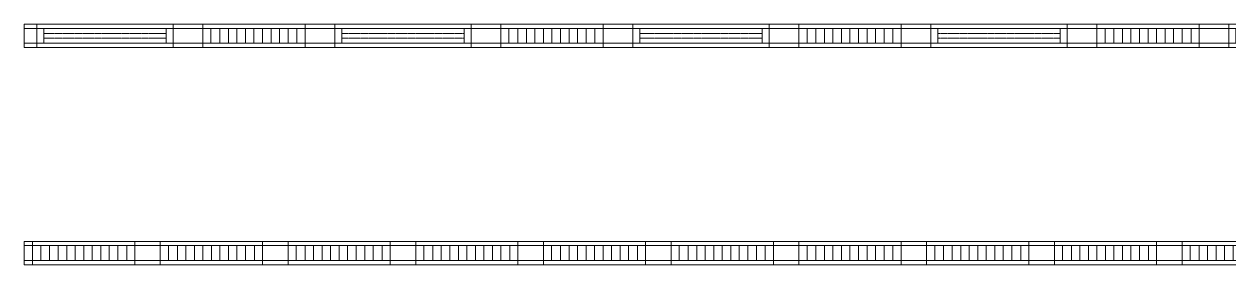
# Model space of a CAD drawing. Header units: millimetres. Extents: x -962357 to -591296, y -195428 to 59420.
# Drawn here: x -852030 to -837880, y -195428 to -192602 of the extents above; entities that cross this region are included whole.
import ezdxf

# ---------------------------------------------------------------- set-up
doc = ezdxf.new("R2010")
doc.units = ezdxf.units.MM
doc.linetypes.add('DPA_Hidden 50', pattern=[3, 2, -1])
doc.layers.add('A-GLAZ-CURT', color=2, linetype='Continuous', lineweight=9)

# ---------------------------------------------------------------- blocks, each defined once
blk = doc.blocks.new('DPA_CP_Metal Ceiling Panel1 - Horizontal with Gap-13299430-4180-01 LOWER PLATFORM LEVEL - REFLECTED CEILING PLAN')
at = {"layer": 'A-GLAZ-CURT'}
for p, q in [((-852032, 152), (-852032, 427)), ((-852032, 152), (-852032, 427)), ((-852032, 427), (-851932, 427)), ((-852032, 427), (-851932, 427)), ((-852032, 152), (-852032, 427)), ((-851932, 152), (-851932, 427)), ((-851932, 427), (-851932, 152)), ((-851932, 427), (-851932, 152)), ((-852032, 377), (-851932, 377)), ((-852032, 202), (-851932, 202)), ((-852032, 152), (-851932, 152)), ((-851932, 152), (-852032, 152)), ((-851932, 152), (-852032, 152))]:
    blk.add_line(p, q, dxfattribs=at)
blk = doc.blocks.new('DPA_CP_Metal Ceiling Luminaire2 - Linear Luminaire-12404975-4180-01 LOWER PLATFORM LEVEL - REFLECTED CEILING PLAN')
at = {"layer": 'A-GLAZ-CURT'}
for p, q in [((-786932, 2702), (-786932, 2977)), ((-786932, 2977), (-785732, 2977)), ((-786932, 2977), (-786932, 2702)), ((-785732, 2977), (-786932, 2977)), ((-786932, 2977), (-785732, 2977)), ((-785732, 2977), (-785732, 2702)), ((-785732, 2702), (-785732, 2977)), ((-786932, 2939), (-786932, 2702)), ((-786932, 2927), (-785732, 2927)), ((-785732, 2939), (-785732, 2702)), ((-786932, 2752), (-785732, 2752)), ((-785732, 2702), (-786932, 2702)), ((-785732, 2702), (-786932, 2702)), ((-786932, 2702), (-785732, 2702))]:
    blk.add_line(p, q, dxfattribs=at)
at = {"layer": 'A-GLAZ-CURT', "linetype": 'DPA_Hidden 50'}
for p, q in [((-786837, 2927), (-786837, 2752)), ((-786732, 2927), (-786732, 2752)), ((-786632, 2927), (-786632, 2752)), ((-786532, 2927), (-786532, 2752)), ((-786432, 2927), (-786432, 2752)), ((-786332, 2927), (-786332, 2752)), ((-786232, 2927), (-786232, 2752)), ((-786132, 2927), (-786132, 2752)), ((-786032, 2927), (-786032, 2752)), ((-785932, 2927), (-785932, 2752)), ((-785827, 2927), (-785827, 2752))]:
    blk.add_line(p, q, dxfattribs=at)
blk = doc.blocks.new('DPA_CP_Metal Ceiling Panel1 - Horizontal with Gap-13297912-4180-01 LOWER PLATFORM LEVEL - REFLECTED CEILING PLAN')
at = {"layer": 'A-GLAZ-CURT'}
for p, q in [((-786232, 152), (-786232, 427)), ((-786232, 152), (-786232, 427)), ((-786232, 427), (-785932, 427)), ((-786232, 427), (-785932, 427)), ((-786232, 152), (-786232, 427)), ((-785932, 152), (-785932, 427)), ((-785932, 427), (-785932, 152)), ((-785932, 427), (-785932, 152)), ((-786232, 377), (-785932, 377)), ((-786232, 202), (-785932, 202)), ((-786232, 152), (-785932, 152)), ((-785932, 152), (-786232, 152)), ((-785932, 152), (-786232, 152))]:
    blk.add_line(p, q, dxfattribs=at)
blk = doc.blocks.new('DPA_CP_Metal Ceiling Air Supply1 - Linear Diffuser Air Supply-12404980-4180-01 LOWER PLATFORM LEVEL - REFLECTED CEILING PLAN')
at = {"layer": 'A-GLAZ-CURT'}
for p, q in [((-788882, 2702), (-788882, 2977)), ((-788882, 2977), (-787282, 2977)), ((-788882, 2702), (-788882, 2977)), ((-788882, 2977), (-787282, 2977)), ((-788882, 2977), (-787282, 2977)), ((-788882, 2702), (-788882, 2977)), ((-787282, 2702), (-787282, 2977)), ((-787282, 2977), (-787282, 2702)), ((-787282, 2977), (-787282, 2702)), ((-787282, 2927), (-788882, 2927)), ((-788802, 2927), (-788802, 2752)), ((-787362, 2927), (-787362, 2752)), ((-787282, 2752), (-788882, 2752)), ((-788882, 2702), (-787282, 2702)), ((-787282, 2702), (-788882, 2702)), ((-787282, 2702), (-788882, 2702))]:
    blk.add_line(p, q, dxfattribs=at)
at = {"layer": 'A-GLAZ-CURT', "linetype": 'DPA_Hidden 50'}
for p, q in [((-787362, 2868), (-788802, 2868)), ((-787362, 2810), (-788802, 2810))]:
    blk.add_line(p, q, dxfattribs=at)
blk = doc.blocks.new('DPA_CP_Metal Ceiling Panel1 - Horizontal with Gap-16028279-4180-01 LOWER PLATFORM LEVEL - REFLECTED CEILING PLAN')
at = {"layer": 'A-GLAZ-CURT'}
for p, q in [((-787282, 2702), (-787282, 2977)), ((-787282, 2702), (-787282, 2977)), ((-787282, 2977), (-786932, 2977)), ((-787282, 2977), (-786932, 2977)), ((-787282, 2702), (-787282, 2977)), ((-786932, 2702), (-786932, 2977)), ((-786932, 2977), (-786932, 2702)), ((-786932, 2977), (-786932, 2702)), ((-787282, 2927), (-786932, 2927)), ((-787282, 2752), (-786932, 2752)), ((-787282, 2702), (-786932, 2702)), ((-786932, 2702), (-787282, 2702)), ((-786932, 2702), (-787282, 2702))]:
    blk.add_line(p, q, dxfattribs=at)
blk = doc.blocks.new('DPA_CP_Metal Ceiling Panel1 - Horizontal with Gap-16033666-4180-01 LOWER PLATFORM LEVEL - REFLECTED CEILING PLAN')
at = {"layer": 'A-GLAZ-CURT'}
for p, q in [((-852032, 2702), (-852032, 2977)), ((-852032, 2702), (-852032, 2977)), ((-852032, 2977), (-851882, 2977)), ((-852032, 2977), (-851882, 2977)), ((-852032, 2702), (-852032, 2977)), ((-851882, 2702), (-851882, 2977)), ((-851882, 2977), (-851882, 2702)), ((-851882, 2977), (-851882, 2702)), ((-852032, 2927), (-851882, 2927)), ((-852032, 2752), (-851882, 2752)), ((-852032, 2702), (-851882, 2702)), ((-851882, 2702), (-852032, 2702)), ((-851882, 2702), (-852032, 2702))]:
    blk.add_line(p, q, dxfattribs=at)
blk = doc.blocks.new('C-1-PP19-AR-4180-01-B_20250908-040939_EXDOWNLIGHT')
at = {"layer": 'A-GLAZ-CURT'}
for name, p in [('DPA_CP_Metal Ceiling Panel1 - Horizontal with Gap-16033666-4180-01 LOWER PLATFORM LEVEL - REFLECTED CEILING PLAN', (744682, -199159)), ('DPA_CP_Metal Ceiling Panel1 - Horizontal with Gap-16033666-4180-01 LOWER PLATFORM LEVEL - REFLECTED CEILING PLAN', (744682, -199159)), ('DPA_CP_Metal Ceiling Panel1 - Horizontal with Gap-16033666-4180-01 LOWER PLATFORM LEVEL - REFLECTED CEILING PLAN', (744682, -199159)), ('DPA_CP_Metal Ceiling Air Supply1 - Linear Diffuser Air Supply-12404980-4180-01 LOWER PLATFORM LEVEL - REFLECTED CEILING PLAN', (681682, -199159)), ('DPA_CP_Metal Ceiling Air Supply1 - Linear Diffuser Air Supply-12404980-4180-01 LOWER PLATFORM LEVEL - REFLECTED CEILING PLAN', (681682, -199159)), ('DPA_CP_Metal Ceiling Air Supply1 - Linear Diffuser Air Supply-12404980-4180-01 LOWER PLATFORM LEVEL - REFLECTED CEILING PLAN', (681682, -199159)), ('DPA_CP_Metal Ceiling Panel1 - Horizontal with Gap-16028279-4180-01 LOWER PLATFORM LEVEL - REFLECTED CEILING PLAN', (681682, -199159)), ('DPA_CP_Metal Ceiling Panel1 - Horizontal with Gap-16028279-4180-01 LOWER PLATFORM LEVEL - REFLECTED CEILING PLAN', (681682, -199159)), ('DPA_CP_Metal Ceiling Panel1 - Horizontal with Gap-16028279-4180-01 LOWER PLATFORM LEVEL - REFLECTED CEILING PLAN', (681682, -199159)), ('DPA_CP_Metal Ceiling Luminaire2 - Linear Luminaire-12404975-4180-01 LOWER PLATFORM LEVEL - REFLECTED CEILING PLAN', (681682, -199159)), ('DPA_CP_Metal Ceiling Luminaire2 - Linear Luminaire-12404975-4180-01 LOWER PLATFORM LEVEL - REFLECTED CEILING PLAN', (681682, -199159)), ('DPA_CP_Metal Ceiling Luminaire2 - Linear Luminaire-12404975-4180-01 LOWER PLATFORM LEVEL - REFLECTED CEILING PLAN', (681682, -199159)), ('DPA_CP_Metal Ceiling Panel1 - Horizontal with Gap-16028279-4180-01 LOWER PLATFORM LEVEL - REFLECTED CEILING PLAN', (683232, -199159)), ('DPA_CP_Metal Ceiling Panel1 - Horizontal with Gap-16028279-4180-01 LOWER PLATFORM LEVEL - REFLECTED CEILING PLAN', (683232, -199159)), ('DPA_CP_Metal Ceiling Panel1 - Horizontal with Gap-16028279-4180-01 LOWER PLATFORM LEVEL - REFLECTED CEILING PLAN', (683232, -199159)), ('DPA_CP_Metal Ceiling Air Supply1 - Linear Diffuser Air Supply-12404980-4180-01 LOWER PLATFORM LEVEL - REFLECTED CEILING PLAN', (685182, -199159)), ('DPA_CP_Metal Ceiling Air Supply1 - Linear Diffuser Air Supply-12404980-4180-01 LOWER PLATFORM LEVEL - REFLECTED CEILING PLAN', (685182, -199159)), ('DPA_CP_Metal Ceiling Air Supply1 - Linear Diffuser Air Supply-12404980-4180-01 LOWER PLATFORM LEVEL - REFLECTED CEILING PLAN', (685182, -199159)), ('DPA_CP_Metal Ceiling Panel1 - Horizontal with Gap-16028279-4180-01 LOWER PLATFORM LEVEL - REFLECTED CEILING PLAN', (685182, -199159)), ('DPA_CP_Metal Ceiling Panel1 - Horizontal with Gap-16028279-4180-01 LOWER PLATFORM LEVEL - REFLECTED CEILING PLAN', (685182, -199159)), ('DPA_CP_Metal Ceiling Panel1 - Horizontal with Gap-16028279-4180-01 LOWER PLATFORM LEVEL - REFLECTED CEILING PLAN', (685182, -199159)), ('DPA_CP_Metal Ceiling Luminaire2 - Linear Luminaire-12404975-4180-01 LOWER PLATFORM LEVEL - REFLECTED CEILING PLAN', (685182, -199159)), ('DPA_CP_Metal Ceiling Luminaire2 - Linear Luminaire-12404975-4180-01 LOWER PLATFORM LEVEL - REFLECTED CEILING PLAN', (685182, -199159)), ('DPA_CP_Metal Ceiling Luminaire2 - Linear Luminaire-12404975-4180-01 LOWER PLATFORM LEVEL - REFLECTED CEILING PLAN', (685182, -199159)), ('DPA_CP_Metal Ceiling Panel1 - Horizontal with Gap-16028279-4180-01 LOWER PLATFORM LEVEL - REFLECTED CEILING PLAN', (686732, -199159)), ('DPA_CP_Metal Ceiling Panel1 - Horizontal with Gap-16028279-4180-01 LOWER PLATFORM LEVEL - REFLECTED CEILING PLAN', (686732, -199159)), ('DPA_CP_Metal Ceiling Panel1 - Horizontal with Gap-16028279-4180-01 LOWER PLATFORM LEVEL - REFLECTED CEILING PLAN', (686732, -199159)), ('DPA_CP_Metal Ceiling Air Supply1 - Linear Diffuser Air Supply-12404980-4180-01 LOWER PLATFORM LEVEL - REFLECTED CEILING PLAN', (688682, -199159)), ('DPA_CP_Metal Ceiling Air Supply1 - Linear Diffuser Air Supply-12404980-4180-01 LOWER PLATFORM LEVEL - REFLECTED CEILING PLAN', (688682, -199159)), ('DPA_CP_Metal Ceiling Air Supply1 - Linear Diffuser Air Supply-12404980-4180-01 LOWER PLATFORM LEVEL - REFLECTED CEILING PLAN', (688682, -199159)), ('DPA_CP_Metal Ceiling Panel1 - Horizontal with Gap-16028279-4180-01 LOWER PLATFORM LEVEL - REFLECTED CEILING PLAN', (688682, -199159)), ('DPA_CP_Metal Ceiling Panel1 - Horizontal with Gap-16028279-4180-01 LOWER PLATFORM LEVEL - REFLECTED CEILING PLAN', (688682, -199159)), ('DPA_CP_Metal Ceiling Panel1 - Horizontal with Gap-16028279-4180-01 LOWER PLATFORM LEVEL - REFLECTED CEILING PLAN', (688682, -199159)), ('DPA_CP_Metal Ceiling Luminaire2 - Linear Luminaire-12404975-4180-01 LOWER PLATFORM LEVEL - REFLECTED CEILING PLAN', (688682, -199159)), ('DPA_CP_Metal Ceiling Luminaire2 - Linear Luminaire-12404975-4180-01 LOWER PLATFORM LEVEL - REFLECTED CEILING PLAN', (688682, -199159)), ('DPA_CP_Metal Ceiling Luminaire2 - Linear Luminaire-12404975-4180-01 LOWER PLATFORM LEVEL - REFLECTED CEILING PLAN', (688682, -199159)), ('DPA_CP_Metal Ceiling Panel1 - Horizontal with Gap-16028279-4180-01 LOWER PLATFORM LEVEL - REFLECTED CEILING PLAN', (690232, -199159)), ('DPA_CP_Metal Ceiling Panel1 - Horizontal with Gap-16028279-4180-01 LOWER PLATFORM LEVEL - REFLECTED CEILING PLAN', (690232, -199159)), ('DPA_CP_Metal Ceiling Panel1 - Horizontal with Gap-16028279-4180-01 LOWER PLATFORM LEVEL - REFLECTED CEILING PLAN', (690232, -199159)), ('DPA_CP_Metal Ceiling Air Supply1 - Linear Diffuser Air Supply-12404980-4180-01 LOWER PLATFORM LEVEL - REFLECTED CEILING PLAN', (692182, -199159)), ('DPA_CP_Metal Ceiling Air Supply1 - Linear Diffuser Air Supply-12404980-4180-01 LOWER PLATFORM LEVEL - REFLECTED CEILING PLAN', (692182, -199159)), ('DPA_CP_Metal Ceiling Air Supply1 - Linear Diffuser Air Supply-12404980-4180-01 LOWER PLATFORM LEVEL - REFLECTED CEILING PLAN', (692182, -199159)), ('DPA_CP_Metal Ceiling Panel1 - Horizontal with Gap-16028279-4180-01 LOWER PLATFORM LEVEL - REFLECTED CEILING PLAN', (692182, -199159)), ('DPA_CP_Metal Ceiling Panel1 - Horizontal with Gap-16028279-4180-01 LOWER PLATFORM LEVEL - REFLECTED CEILING PLAN', (692182, -199159)), ('DPA_CP_Metal Ceiling Panel1 - Horizontal with Gap-16028279-4180-01 LOWER PLATFORM LEVEL - REFLECTED CEILING PLAN', (692182, -199159)), ('DPA_CP_Metal Ceiling Luminaire2 - Linear Luminaire-12404975-4180-01 LOWER PLATFORM LEVEL - REFLECTED CEILING PLAN', (692182, -199159)), ('DPA_CP_Metal Ceiling Luminaire2 - Linear Luminaire-12404975-4180-01 LOWER PLATFORM LEVEL - REFLECTED CEILING PLAN', (692182, -199159)), ('DPA_CP_Metal Ceiling Luminaire2 - Linear Luminaire-12404975-4180-01 LOWER PLATFORM LEVEL - REFLECTED CEILING PLAN', (692182, -199159)), ('DPA_CP_Metal Ceiling Panel1 - Horizontal with Gap-16028279-4180-01 LOWER PLATFORM LEVEL - REFLECTED CEILING PLAN', (693732, -199159)), ('DPA_CP_Metal Ceiling Panel1 - Horizontal with Gap-16028279-4180-01 LOWER PLATFORM LEVEL - REFLECTED CEILING PLAN', (693732, -199159)), ('DPA_CP_Metal Ceiling Panel1 - Horizontal with Gap-16028279-4180-01 LOWER PLATFORM LEVEL - REFLECTED CEILING PLAN', (693732, -199159)), ('DPA_CP_Metal Ceiling Air Supply1 - Linear Diffuser Air Supply-12404980-4180-01 LOWER PLATFORM LEVEL - REFLECTED CEILING PLAN', (695682, -199159)), ('DPA_CP_Metal Ceiling Air Supply1 - Linear Diffuser Air Supply-12404980-4180-01 LOWER PLATFORM LEVEL - REFLECTED CEILING PLAN', (695682, -199159)), ('DPA_CP_Metal Ceiling Air Supply1 - Linear Diffuser Air Supply-12404980-4180-01 LOWER PLATFORM LEVEL - REFLECTED CEILING PLAN', (695682, -199159)), ('DPA_CP_Metal Ceiling Panel1 - Horizontal with Gap-13299430-4180-01 LOWER PLATFORM LEVEL - REFLECTED CEILING PLAN', (744682, -199159)), ('DPA_CP_Metal Ceiling Panel1 - Horizontal with Gap-13299430-4180-01 LOWER PLATFORM LEVEL - REFLECTED CEILING PLAN', (744682, -199159)), ('DPA_CP_Metal Ceiling Panel1 - Horizontal with Gap-13299430-4180-01 LOWER PLATFORM LEVEL - REFLECTED CEILING PLAN', (744682, -199159)), ('DPA_CP_Metal Ceiling Luminaire2 - Linear Luminaire-12404975-4180-01 LOWER PLATFORM LEVEL - REFLECTED CEILING PLAN', (679682, -201709)), ('DPA_CP_Metal Ceiling Luminaire2 - Linear Luminaire-12404975-4180-01 LOWER PLATFORM LEVEL - REFLECTED CEILING PLAN', (679682, -201709)), ('DPA_CP_Metal Ceiling Luminaire2 - Linear Luminaire-12404975-4180-01 LOWER PLATFORM LEVEL - REFLECTED CEILING PLAN', (679682, -201709)), ('DPA_CP_Metal Ceiling Panel1 - Horizontal with Gap-13297912-4180-01 LOWER PLATFORM LEVEL - REFLECTED CEILING PLAN', (680182, -199159)), ('DPA_CP_Metal Ceiling Panel1 - Horizontal with Gap-13297912-4180-01 LOWER PLATFORM LEVEL - REFLECTED CEILING PLAN', (680182, -199159)), ('DPA_CP_Metal Ceiling Panel1 - Horizontal with Gap-13297912-4180-01 LOWER PLATFORM LEVEL - REFLECTED CEILING PLAN', (680182, -199159)), ('DPA_CP_Metal Ceiling Luminaire2 - Linear Luminaire-12404975-4180-01 LOWER PLATFORM LEVEL - REFLECTED CEILING PLAN', (681182, -201709)), ('DPA_CP_Metal Ceiling Luminaire2 - Linear Luminaire-12404975-4180-01 LOWER PLATFORM LEVEL - REFLECTED CEILING PLAN', (681182, -201709)), ('DPA_CP_Metal Ceiling Luminaire2 - Linear Luminaire-12404975-4180-01 LOWER PLATFORM LEVEL - REFLECTED CEILING PLAN', (681182, -201709)), ('DPA_CP_Metal Ceiling Panel1 - Horizontal with Gap-13297912-4180-01 LOWER PLATFORM LEVEL - REFLECTED CEILING PLAN', (681682, -199159)), ('DPA_CP_Metal Ceiling Panel1 - Horizontal with Gap-13297912-4180-01 LOWER PLATFORM LEVEL - REFLECTED CEILING PLAN', (681682, -199159)), ('DPA_CP_Metal Ceiling Panel1 - Horizontal with Gap-13297912-4180-01 LOWER PLATFORM LEVEL - REFLECTED CEILING PLAN', (681682, -199159)), ('DPA_CP_Metal Ceiling Luminaire2 - Linear Luminaire-12404975-4180-01 LOWER PLATFORM LEVEL - REFLECTED CEILING PLAN', (682682, -201709)), ('DPA_CP_Metal Ceiling Luminaire2 - Linear Luminaire-12404975-4180-01 LOWER PLATFORM LEVEL - REFLECTED CEILING PLAN', (682682, -201709)), ('DPA_CP_Metal Ceiling Luminaire2 - Linear Luminaire-12404975-4180-01 LOWER PLATFORM LEVEL - REFLECTED CEILING PLAN', (682682, -201709)), ('DPA_CP_Metal Ceiling Panel1 - Horizontal with Gap-13297912-4180-01 LOWER PLATFORM LEVEL - REFLECTED CEILING PLAN', (683182, -199159)), ('DPA_CP_Metal Ceiling Panel1 - Horizontal with Gap-13297912-4180-01 LOWER PLATFORM LEVEL - REFLECTED CEILING PLAN', (683182, -199159)), ('DPA_CP_Metal Ceiling Panel1 - Horizontal with Gap-13297912-4180-01 LOWER PLATFORM LEVEL - REFLECTED CEILING PLAN', (683182, -199159)), ('DPA_CP_Metal Ceiling Luminaire2 - Linear Luminaire-12404975-4180-01 LOWER PLATFORM LEVEL - REFLECTED CEILING PLAN', (684182, -201709)), ('DPA_CP_Metal Ceiling Luminaire2 - Linear Luminaire-12404975-4180-01 LOWER PLATFORM LEVEL - REFLECTED CEILING PLAN', (684182, -201709)), ('DPA_CP_Metal Ceiling Luminaire2 - Linear Luminaire-12404975-4180-01 LOWER PLATFORM LEVEL - REFLECTED CEILING PLAN', (684182, -201709)), ('DPA_CP_Metal Ceiling Panel1 - Horizontal with Gap-13297912-4180-01 LOWER PLATFORM LEVEL - REFLECTED CEILING PLAN', (684682, -199159)), ('DPA_CP_Metal Ceiling Panel1 - Horizontal with Gap-13297912-4180-01 LOWER PLATFORM LEVEL - REFLECTED CEILING PLAN', (684682, -199159)), ('DPA_CP_Metal Ceiling Panel1 - Horizontal with Gap-13297912-4180-01 LOWER PLATFORM LEVEL - REFLECTED CEILING PLAN', (684682, -199159)), ('DPA_CP_Metal Ceiling Luminaire2 - Linear Luminaire-12404975-4180-01 LOWER PLATFORM LEVEL - REFLECTED CEILING PLAN', (685682, -201709)), ('DPA_CP_Metal Ceiling Luminaire2 - Linear Luminaire-12404975-4180-01 LOWER PLATFORM LEVEL - REFLECTED CEILING PLAN', (685682, -201709)), ('DPA_CP_Metal Ceiling Luminaire2 - Linear Luminaire-12404975-4180-01 LOWER PLATFORM LEVEL - REFLECTED CEILING PLAN', (685682, -201709)), ('DPA_CP_Metal Ceiling Panel1 - Horizontal with Gap-13297912-4180-01 LOWER PLATFORM LEVEL - REFLECTED CEILING PLAN', (686182, -199159)), ('DPA_CP_Metal Ceiling Panel1 - Horizontal with Gap-13297912-4180-01 LOWER PLATFORM LEVEL - REFLECTED CEILING PLAN', (686182, -199159)), ('DPA_CP_Metal Ceiling Panel1 - Horizontal with Gap-13297912-4180-01 LOWER PLATFORM LEVEL - REFLECTED CEILING PLAN', (686182, -199159)), ('DPA_CP_Metal Ceiling Luminaire2 - Linear Luminaire-12404975-4180-01 LOWER PLATFORM LEVEL - REFLECTED CEILING PLAN', (687182, -201709)), ('DPA_CP_Metal Ceiling Luminaire2 - Linear Luminaire-12404975-4180-01 LOWER PLATFORM LEVEL - REFLECTED CEILING PLAN', (687182, -201709)), ('DPA_CP_Metal Ceiling Luminaire2 - Linear Luminaire-12404975-4180-01 LOWER PLATFORM LEVEL - REFLECTED CEILING PLAN', (687182, -201709)), ('DPA_CP_Metal Ceiling Panel1 - Horizontal with Gap-13297912-4180-01 LOWER PLATFORM LEVEL - REFLECTED CEILING PLAN', (687682, -199159)), ('DPA_CP_Metal Ceiling Panel1 - Horizontal with Gap-13297912-4180-01 LOWER PLATFORM LEVEL - REFLECTED CEILING PLAN', (687682, -199159)), ('DPA_CP_Metal Ceiling Panel1 - Horizontal with Gap-13297912-4180-01 LOWER PLATFORM LEVEL - REFLECTED CEILING PLAN', (687682, -199159)), ('DPA_CP_Metal Ceiling Luminaire2 - Linear Luminaire-12404975-4180-01 LOWER PLATFORM LEVEL - REFLECTED CEILING PLAN', (688682, -201709)), ('DPA_CP_Metal Ceiling Luminaire2 - Linear Luminaire-12404975-4180-01 LOWER PLATFORM LEVEL - REFLECTED CEILING PLAN', (688682, -201709)), ('DPA_CP_Metal Ceiling Luminaire2 - Linear Luminaire-12404975-4180-01 LOWER PLATFORM LEVEL - REFLECTED CEILING PLAN', (688682, -201709)), ('DPA_CP_Metal Ceiling Panel1 - Horizontal with Gap-13297912-4180-01 LOWER PLATFORM LEVEL - REFLECTED CEILING PLAN', (689182, -199159)), ('DPA_CP_Metal Ceiling Panel1 - Horizontal with Gap-13297912-4180-01 LOWER PLATFORM LEVEL - REFLECTED CEILING PLAN', (689182, -199159)), ('DPA_CP_Metal Ceiling Panel1 - Horizontal with Gap-13297912-4180-01 LOWER PLATFORM LEVEL - REFLECTED CEILING PLAN', (689182, -199159)), ('DPA_CP_Metal Ceiling Luminaire2 - Linear Luminaire-12404975-4180-01 LOWER PLATFORM LEVEL - REFLECTED CEILING PLAN', (690182, -201709)), ('DPA_CP_Metal Ceiling Luminaire2 - Linear Luminaire-12404975-4180-01 LOWER PLATFORM LEVEL - REFLECTED CEILING PLAN', (690182, -201709)), ('DPA_CP_Metal Ceiling Luminaire2 - Linear Luminaire-12404975-4180-01 LOWER PLATFORM LEVEL - REFLECTED CEILING PLAN', (690182, -201709)), ('DPA_CP_Metal Ceiling Panel1 - Horizontal with Gap-13297912-4180-01 LOWER PLATFORM LEVEL - REFLECTED CEILING PLAN', (690682, -199159)), ('DPA_CP_Metal Ceiling Panel1 - Horizontal with Gap-13297912-4180-01 LOWER PLATFORM LEVEL - REFLECTED CEILING PLAN', (690682, -199159)), ('DPA_CP_Metal Ceiling Panel1 - Horizontal with Gap-13297912-4180-01 LOWER PLATFORM LEVEL - REFLECTED CEILING PLAN', (690682, -199159)), ('DPA_CP_Metal Ceiling Luminaire2 - Linear Luminaire-12404975-4180-01 LOWER PLATFORM LEVEL - REFLECTED CEILING PLAN', (691682, -201709)), ('DPA_CP_Metal Ceiling Luminaire2 - Linear Luminaire-12404975-4180-01 LOWER PLATFORM LEVEL - REFLECTED CEILING PLAN', (691682, -201709)), ('DPA_CP_Metal Ceiling Luminaire2 - Linear Luminaire-12404975-4180-01 LOWER PLATFORM LEVEL - REFLECTED CEILING PLAN', (691682, -201709)), ('DPA_CP_Metal Ceiling Panel1 - Horizontal with Gap-13297912-4180-01 LOWER PLATFORM LEVEL - REFLECTED CEILING PLAN', (692182, -199159)), ('DPA_CP_Metal Ceiling Panel1 - Horizontal with Gap-13297912-4180-01 LOWER PLATFORM LEVEL - REFLECTED CEILING PLAN', (692182, -199159)), ('DPA_CP_Metal Ceiling Panel1 - Horizontal with Gap-13297912-4180-01 LOWER PLATFORM LEVEL - REFLECTED CEILING PLAN', (692182, -199159)), ('DPA_CP_Metal Ceiling Luminaire2 - Linear Luminaire-12404975-4180-01 LOWER PLATFORM LEVEL - REFLECTED CEILING PLAN', (693182, -201709)), ('DPA_CP_Metal Ceiling Luminaire2 - Linear Luminaire-12404975-4180-01 LOWER PLATFORM LEVEL - REFLECTED CEILING PLAN', (693182, -201709)), ('DPA_CP_Metal Ceiling Luminaire2 - Linear Luminaire-12404975-4180-01 LOWER PLATFORM LEVEL - REFLECTED CEILING PLAN', (693182, -201709))]:
    blk.add_blockref(name, p, dxfattribs=at)

msp = doc.modelspace()

# ---------------------------------------------------------------- block references
msp.add_blockref('C-1-PP19-AR-4180-01-B_20250908-040939_EXDOWNLIGHT', (-744680, 3580))

doc.saveas('drawing.dxf')
